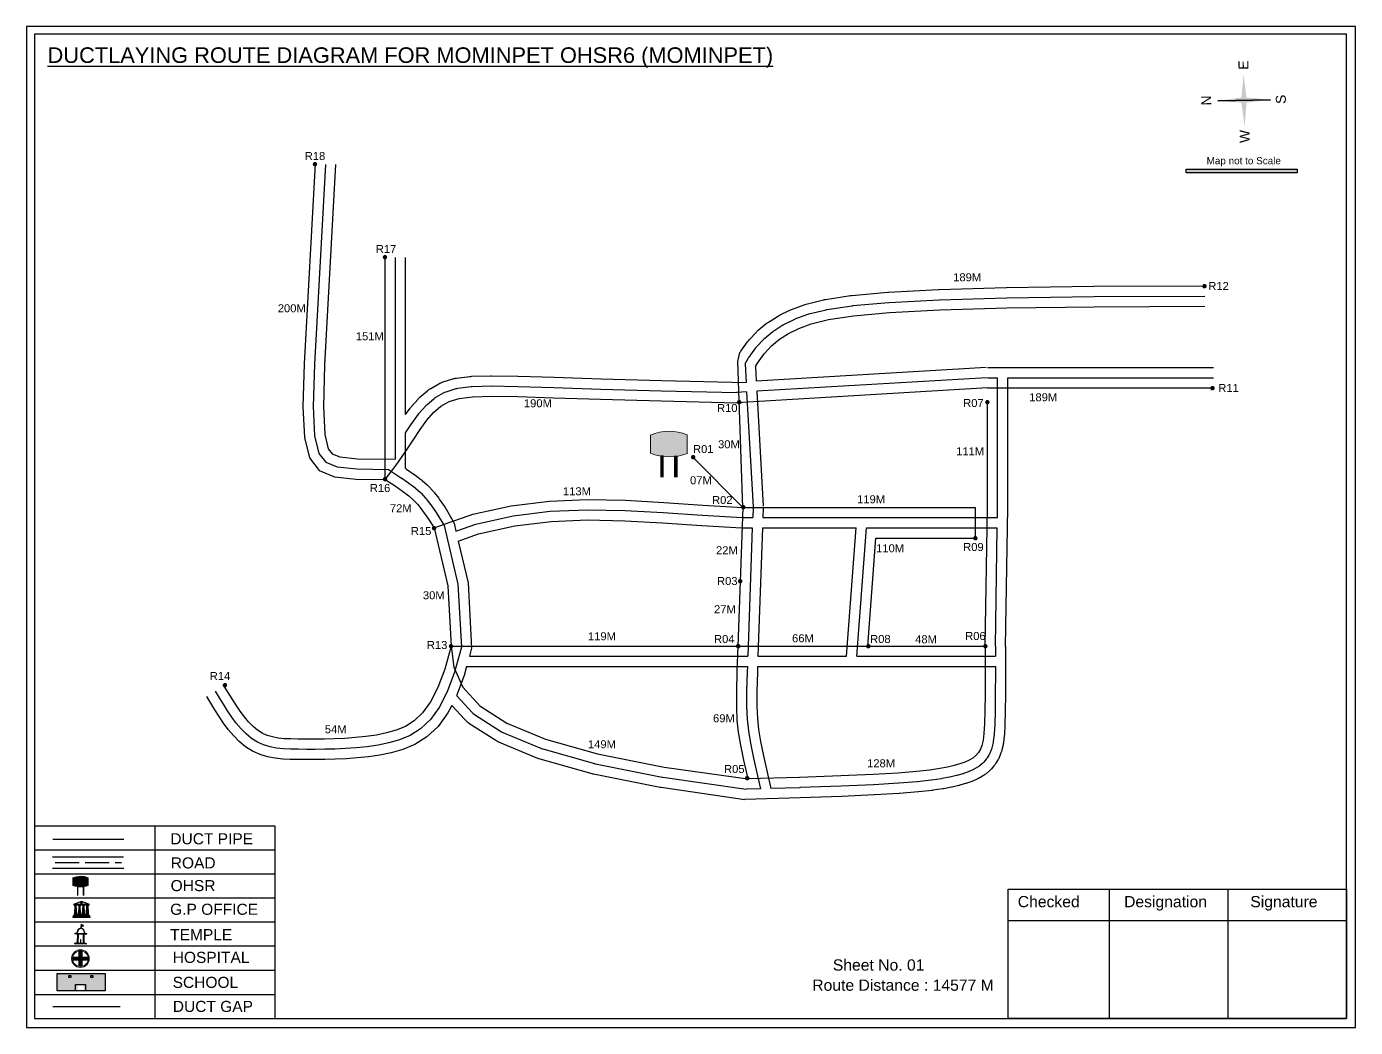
# Model space of a CAD drawing. Header units: inches. Extents: x 1446 to 12099, y 451 to 5049.
# Drawn here: x 2272 to 2937, y 1352 to 1852 of the extents above; entities that cross this region are included whole.
import ezdxf

# ---------------------------------------------------------------- set-up
doc = ezdxf.new("R2010")
doc.units = ezdxf.units.IN
doc.header["$MEASUREMENT"] = 0
doc.linetypes.add('ACAD_ISO02W100', pattern=[15, 12, -3])
doc.layers.add('LANDMARK', color=7, linetype='Continuous')
doc.layers.add('OHT', color=7, linetype='Continuous')
doc.styles.get("Standard").update_dxf_attribs({"font": 'arial.ttf'})

# ---------------------------------------------------------------- blocks, each defined once
blk = doc.blocks.new('OHT')
at = {"linetype": 'Continuous', "lineweight": 0, "true_color": 0x0ffffc}
blk.add_hatch(color=4, dxfattribs=at).paths.add_polyline_path([(0.012, 1), (0, 1, 0.101323), (-0.4, 0.916), (-0.4, 0.525, 0.194075), (0.399, 0.521), (0.399, 0.921, 0.097877)])
at = {"color": 4, "linetype": 'Continuous', "lineweight": 0, "true_color": 0x0ffffc, "flags": 128}
for points in [[(-0.4, 0.525), (-0.4, 0.916)], [(0.399, 0.521), (0.399, 0.921)]]:
    blk.add_lwpolyline(points, dxfattribs=at)
at = {"color": 4, "linetype": 'Continuous', "lineweight": 0, "true_color": 0x0ffffc, "const_width": 0.075, "flags": 128}
for points in [[(-0.15, 0), (-0.15, 0.475)], [(0.15, 0), (0.15, 0.473)]]:
    blk.add_lwpolyline(points, dxfattribs=at)
at = {"color": 4, "linetype": 'Continuous', "lineweight": 0, "true_color": 0x0ffffc}
for centre, radius, start, end in [((0.006, -0.019), 1.019, 67.3109, 113.4711), ((0.004, 1.513), 1.068, 247.7682, 291.7007)]:
    blk.add_arc(centre, radius, start, end, dxfattribs=at)
blk = doc.blocks.new('Government_Office')
at = {"linetype": 'Continuous', "lineweight": 0, "true_color": 0xff0000}
h = blk.add_hatch(color=1, dxfattribs=at)
h.paths.add_polyline_path([(0.44, 0.72), (0.45, 0.75), (0, 0.93), (-0.45, 0.75), (-0.44, 0.72)])
h.paths.add_polyline_path([(0.355, 0.75), (-0.355, 0.75), (0, 0.9)], flags=16)
h.paths.add_polyline_path([(0, 0.778, -1), (0, 0.872, -1)], flags=0)
h = blk.add_hatch(color=1, dxfattribs=at)
edge = h.paths.add_edge_path()
edge.add_arc((0, 0.825), 0.0467, 90, 270)
edge.add_arc((0, 0.825), 0.0467, 270, 450)
for points in [[(-0.5, 0.05), (0.5, 0.05), (0.5, 0), (-0.5, 0)], [(-0.45, 0.075), (-0.45, 0.12), (0.45, 0.12), (0.45, 0.075)], [(-0.4, 0.14), (-0.4, 0.18), (0.4, 0.18), (0.4, 0.14)]]:
    blk.add_hatch(color=1, dxfattribs=at).paths.add_polyline_path(points)
h = blk.add_hatch(color=1, dxfattribs=at)
edge = h.paths.add_edge_path()
edge.add_line((-0.27, 0.195), (-0.295, 0.675))
edge.add_line((-0.295, 0.675), (-0.29, 0.675))
edge.add_arc((-0.278, 0.688), 0.0176, 225.30401, 441.56588)
edge.add_line((-0.275, 0.705), (-0.395, 0.705))
edge.add_arc((-0.392, 0.688), 0.0176, 98.43412, 314.69599)
edge.add_line((-0.38, 0.675), (-0.375, 0.675))
edge.add_line((-0.375, 0.675), (-0.4, 0.195))
edge.add_line((-0.4, 0.195), (-0.27, 0.195))
h = blk.add_hatch(color=1, dxfattribs=at)
edge = h.paths.add_edge_path()
edge.add_line((-0.047, 0.195), (-0.072, 0.675))
edge.add_line((-0.072, 0.675), (-0.067, 0.675))
edge.add_arc((-0.054, 0.688), 0.0176, 225.30401, 441.56588)
edge.add_line((-0.052, 0.705), (-0.172, 0.705))
edge.add_arc((-0.169, 0.688), 0.0176, 98.43412, 314.69599)
edge.add_line((-0.157, 0.675), (-0.152, 0.675))
edge.add_line((-0.152, 0.675), (-0.177, 0.195))
edge.add_line((-0.177, 0.195), (-0.047, 0.195))
h = blk.add_hatch(color=1, dxfattribs=at)
edge = h.paths.add_edge_path()
edge.add_line((0.177, 0.195), (0.152, 0.675))
edge.add_line((0.152, 0.675), (0.157, 0.675))
edge.add_arc((0.169, 0.688), 0.0176, 225.30401, 441.56588)
edge.add_line((0.172, 0.705), (0.052, 0.705))
edge.add_arc((0.054, 0.688), 0.0176, 98.43412, 314.69599)
edge.add_line((0.067, 0.675), (0.072, 0.675))
edge.add_line((0.072, 0.675), (0.047, 0.195))
edge.add_line((0.047, 0.195), (0.177, 0.195))
h = blk.add_hatch(color=1, dxfattribs=at)
edge = h.paths.add_edge_path()
edge.add_line((0.4, 0.195), (0.375, 0.675))
edge.add_line((0.375, 0.675), (0.38, 0.675))
edge.add_arc((0.392, 0.688), 0.0176, 225.30401, 441.56588)
edge.add_line((0.395, 0.705), (0.275, 0.705))
edge.add_arc((0.278, 0.688), 0.0176, 98.43412, 314.69599)
edge.add_line((0.29, 0.675), (0.295, 0.675))
edge.add_line((0.295, 0.675), (0.27, 0.195))
edge.add_line((0.27, 0.195), (0.4, 0.195))
at = {"color": 1, "linetype": 'Continuous', "lineweight": 0, "true_color": 0xff0000, "flags": 128}
for points in [[(-0.45, 0.75), (-0.44, 0.72), (0.44, 0.72), (0.45, 0.75), (0, 0.93)], [(-0.355, 0.75), (0.355, 0.75), (0, 0.9)], [(-0.5, 0.05), (0.5, 0.05), (0.5, 0), (-0.5, 0)], [(-0.45, 0.075), (-0.45, 0.12), (0.45, 0.12), (0.45, 0.075)], [(-0.4, 0.14), (-0.4, 0.18), (0.4, 0.18), (0.4, 0.14)]]:
    blk.add_lwpolyline(points, close=True, dxfattribs=at)
for points in [[(0, 0.872, 1), (0, 0.778, 1)], [(-0.27, 0.195), (-0.295, 0.675), (-0.29, 0.675, 1.379694), (-0.275, 0.705), (-0.395, 0.705, 1.379694), (-0.38, 0.675), (-0.375, 0.675), (-0.4, 0.195)], [(-0.047, 0.195), (-0.072, 0.675), (-0.067, 0.675, 1.379694), (-0.052, 0.705), (-0.172, 0.705, 1.379694), (-0.157, 0.675), (-0.152, 0.675), (-0.177, 0.195)], [(0.177, 0.195), (0.152, 0.675), (0.157, 0.675, 1.379694), (0.172, 0.705), (0.052, 0.705, 1.379694), (0.067, 0.675), (0.072, 0.675), (0.047, 0.195)], [(0.4, 0.195), (0.375, 0.675), (0.38, 0.675, 1.379694), (0.395, 0.705), (0.275, 0.705, 1.379694), (0.29, 0.675), (0.295, 0.675), (0.27, 0.195)]]:
    blk.add_lwpolyline(points, format="xyb", close=True, dxfattribs=at)
blk = doc.blocks.new('Temple')
at = {"linetype": 'Continuous', "lineweight": 0, "true_color": 0xff0000}
h = blk.add_hatch(color=1, dxfattribs=at)
edge = h.paths.add_edge_path()
edge.add_line((0.175, 0.49), (0.225, 0.49))
edge.add_line((0.225, 0.49), (0.225, 0.497))
edge.add_line((0.225, 0.497), (0.307, 0.497))
edge.add_line((0.307, 0.497), (0.307, 0.533))
edge.add_line((0.307, 0.533), (0.257, 0.533))
edge.add_line((0.257, 0.533), (0.257, 0.54))
edge.add_line((0.257, 0.54), (0.2, 0.54))
edge.add_spline(control_points=[(0.2, 0.54), (0.2, 0.589), (0.19, 0.638), (0.142, 0.743), (0.092, 0.79), (0.027, 0.805), (0.02, 0.806), (0.012, 0.806)], knot_values=[4.712389, 4.712389, 4.712389, 4.712389, 5.278166, 5.278166, 6.117402, 6.117402, 6.223801, 6.223801, 6.223801, 6.223801], degree=3, periodic=0)
edge.add_line((0.012, 0.806), (0.012, 0.79))
edge.add_line((0.012, 0.79), (-0.012, 0.79))
edge.add_line((-0.012, 0.79), (-0.012, 0.806))
edge.add_spline(control_points=[(-0.012, 0.806), (-0.055, 0.802), (-0.096, 0.781), (-0.171, 0.699), (-0.197, 0.628), (-0.2, 0.55), (-0.2, 0.545), (-0.2, 0.54)], knot_values=[6.343965, 6.343965, 6.343965, 6.343965, 6.956638, 6.956638, 7.795874, 7.795874, 7.853982, 7.853982, 7.853982, 7.853982], degree=3, periodic=0)
edge.add_line((-0.2, 0.54), (-0.257, 0.54))
edge.add_line((-0.257, 0.54), (-0.257, 0.533))
edge.add_line((-0.257, 0.533), (-0.307, 0.533))
edge.add_line((-0.307, 0.533), (-0.307, 0.497))
edge.add_line((-0.307, 0.497), (-0.225, 0.497))
edge.add_line((-0.225, 0.497), (-0.225, 0.49))
edge.add_line((-0.225, 0.49), (-0.175, 0.49))
edge.add_line((-0.175, 0.49), (-0.175, 0.07))
edge.add_arc((-0.205, 0.07), 0.03, -90, 0, ccw=False)
edge.add_line((-0.205, 0.04), (-0.257, 0.04))
edge.add_line((-0.257, 0.04), (-0.257, 0.033))
edge.add_line((-0.257, 0.033), (-0.307, 0.033))
edge.add_line((-0.307, 0.033), (-0.307, 0))
edge.add_line((-0.307, 0), (0.307, 0))
edge.add_line((0.307, 0), (0.307, 0.033))
edge.add_line((0.307, 0.033), (0.257, 0.033))
edge.add_line((0.257, 0.033), (0.257, 0.04))
edge.add_line((0.257, 0.04), (0.205, 0.04))
edge.add_arc((0.205, 0.07), 0.03, 180, 270, ccw=False)
edge.add_line((0.175, 0.07), (0.175, 0.49))
h.paths.add_polyline_path([(0.125, 0.07, -0.414214), (0.095, 0.04), (0.05, 0.04), (0.05, 0.033), (-0.05, 0.033), (-0.05, 0.04), (-0.095, 0.04, -0.414214), (-0.125, 0.07), (-0.125, 0.497), (0.125, 0.497)], flags=16)
edge = h.paths.add_edge_path(flags=16)
edge.add_ellipse((0, 0.54), major_axis=(0, 0.242), ratio=0.722808, start_angle=270, end_angle=450, ccw=False)
edge.add_line((0.175, 0.54), (-0.175, 0.54))
h.paths.add_polyline_path([(0.012, 0.23), (0.012, 0.07), (-0.012, 0.07), (-0.012, 0.23)], flags=0)
h = blk.add_hatch(color=1, dxfattribs=at)
edge = h.paths.add_edge_path()
edge.add_line((0.012, 0.857), (0, 0.85))
edge.add_line((0, 0.85), (-0.003, 0.925))
edge.add_line((-0.003, 0.925), (-0.012, 0.925))
edge.add_line((-0.012, 0.925), (-0.012, 0.806))
edge.add_spline(control_points=[(-0.012, 0.806), (-0.004, 0.807), (0.004, 0.807), (0.012, 0.806)], knot_values=[6.223801, 6.223801, 6.223801, 6.223801, 6.343965, 6.343965, 6.343965, 6.343965], degree=3, periodic=0)
edge.add_line((0.012, 0.806), (0.012, 0.857))
h = blk.add_hatch(color=1, dxfattribs=at)
edge = h.paths.add_edge_path()
edge.add_line((0.012, 0.79), (0.012, 0.806))
edge.add_spline(control_points=[(0.012, 0.806), (0.004, 0.807), (-0.004, 0.807), (-0.012, 0.806)], knot_values=[6.223801, 6.223801, 6.223801, 6.223801, 6.343965, 6.343965, 6.343965, 6.343965], degree=3, periodic=0)
edge.add_line((-0.012, 0.806), (-0.012, 0.79))
edge.add_line((-0.012, 0.79), (0.012, 0.79))
at = {"linetype": 'Continuous', "lineweight": 0, "true_color": 0xe66000}
blk.add_hatch(color=32, dxfattribs=at).paths.add_polyline_path([(-0.006, 1), (0.147, 0.931), (0, 0.85)])
at = {"color": 1, "linetype": 'Continuous', "lineweight": 0, "true_color": 0xff0000, "flags": 128}
for points in [[(0.012, 0.925), (-0.012, 0.925), (-0.012, 0.79), (0.012, 0.79)], [(0.012, 0.23), (-0.012, 0.23), (-0.012, 0.07), (0.012, 0.07)]]:
    blk.add_lwpolyline(points, close=True, dxfattribs=at)
at = {"color": 32, "linetype": 'Continuous', "lineweight": 0, "true_color": 0xe66000, "flags": 128}
blk.add_lwpolyline([(-0.006, 1), (0.147, 0.931), (0, 0.85), (-0.006, 1)], dxfattribs=at)
at = {"color": 1, "linetype": 'Continuous', "lineweight": 0, "true_color": 0xff0000, "flags": 128}
blk.add_lwpolyline([(0.2, 0.54), (0.257, 0.54), (0.257, 0.533), (0.307, 0.533), (0.307, 0.497), (0.225, 0.497), (0.225, 0.49), (0.175, 0.49), (0.175, 0.07, 0.414214), (0.205, 0.04), (0.257, 0.04), (0.257, 0.033), (0.307, 0.033), (0.307, 0), (-0.307, 0), (-0.307, 0.033), (-0.257, 0.033), (-0.257, 0.04), (-0.205, 0.04, 0.414214), (-0.175, 0.07), (-0.175, 0.49), (-0.225, 0.49), (-0.225, 0.497), (-0.307, 0.497), (-0.307, 0.533), (-0.257, 0.533), (-0.257, 0.54), (-0.2, 0.54)], format="xyb", dxfattribs=at)
blk.add_lwpolyline([(-0.175, 0.54), (0.175, 0.54)], dxfattribs=at)
blk.add_lwpolyline([(0.125, 0.497), (0.125, 0.07, -0.414214), (0.095, 0.04), (0.05, 0.04), (0.05, 0.033), (-0.05, 0.033), (-0.05, 0.04), (-0.095, 0.04, -0.414214), (-0.125, 0.07), (-0.125, 0.497)], format="xyb", close=True, dxfattribs=at)
at = {"color": 1, "linetype": 'Continuous', "lineweight": 0, "true_color": 0xff0000}
blk.add_ellipse((0, 0.54), major_axis=(0, 0.242), ratio=0.722808, start_param=4.712389, end_param=7.853982, dxfattribs=at)
blk.add_open_spline([(0.2, 0.54), (0.2, 0.589), (0.19, 0.638), (0.142, 0.743), (0.092, 0.79), (-0.023, 0.816), (-0.085, 0.794), (-0.171, 0.699), (-0.197, 0.628), (-0.2, 0.55), (-0.2, 0.545), (-0.2, 0.54)], degree=3, knots=[4.712389, 4.712389, 4.712389, 4.712389, 5.278166, 5.278166, 6.117402, 6.117402, 6.956638, 6.956638, 7.795874, 7.795874, 7.853982, 7.853982, 7.853982, 7.853982], dxfattribs=at)
blk = doc.blocks.new('*U15')
at = {"color": 0, "linetype": 'ACAD_ISO02W100', "transparency": 16777216}
blk.add_line((-16.47, 0), (16.78, 0), dxfattribs=at)
blk = doc.blocks.new('Hospital')
at = {"linetype": 'Continuous', "lineweight": 0, "true_color": 0x000000}
h = blk.add_hatch(color=18, dxfattribs=at)
h.paths.add_polyline_path([(-0.5, 0, 1), (0.5, 0, 1)])
h.paths.add_polyline_path([(0.446, 0, -1), (-0.446, 0, -1)], flags=16)
at = {"linetype": 'Continuous', "true_color": 0xff0000}
blk.add_hatch(color=1, dxfattribs=at).paths.add_polyline_path([(-0.394, 0.08), (-0.08, 0.08), (-0.08, 0.394), (0.08, 0.394), (0.08, 0.08), (0.394, 0.08), (0.394, -0.08), (0.08, -0.08), (0.08, -0.394), (-0.08, -0.394), (-0.08, -0.08), (-0.394, -0.08)])
at = {"color": 1, "linetype": 'Continuous', "true_color": 0xff0000, "flags": 128}
blk.add_lwpolyline([(-0.394, 0.08), (-0.08, 0.08), (-0.08, 0.394), (0.08, 0.394), (0.08, 0.08), (0.394, 0.08), (0.394, -0.08), (0.08, -0.08), (0.08, -0.394), (-0.08, -0.394), (-0.08, -0.08), (-0.394, -0.08)], close=True, dxfattribs=at)
at = {"color": 18, "linetype": 'Continuous', "lineweight": 0, "true_color": 0x000000}
for radius in [0.5, 0.446]:
    blk.add_circle((0, 0), radius, dxfattribs=at)

msp = doc.modelspace()

# ---------------------------------------------------------------- hatches: boundary and pattern name
at = {"ltscale": 0.5}
h = msp.add_hatch(color=5, dxfattribs=at)
h.dxf.hatch_style = 1
h.paths.add_polyline_path([(2417.74, 1783.34, 1), (2415.5, 1783.34, 1)])
at = {"true_color": 0x0093dd}
h = msp.add_hatch(color=142, dxfattribs=at)
h.dxf.hatch_style = 1
h.paths.add_polyline_path([(2852.01, 1780.81), (2852.01, 1778.96), (2907.52, 1779.09), (2907.52, 1780.93)])
at = {"ltscale": 0.5}
h = msp.add_hatch(color=5, dxfattribs=at)
h.dxf.hatch_style = 1
h.paths.add_polyline_path([(2452.71, 1736.84, 1), (2450.47, 1736.84, 1)])
h = msp.add_hatch(color=5, dxfattribs=at)
h.dxf.hatch_style = 1
h.paths.add_polyline_path([(2862.24, 1722.34, 1), (2860, 1722.34, 1)])
h = msp.add_hatch(color=5, dxfattribs=at)
h.dxf.hatch_style = 1
h.paths.add_polyline_path([(2866.24, 1671.34, 1), (2864, 1671.34, 1)])
h = msp.add_hatch(color=5, dxfattribs=at)
h.dxf.hatch_style = 1
h.paths.add_polyline_path([(2629.74, 1664.34, 1), (2627.5, 1664.34, 1)])
h = msp.add_hatch(color=5, dxfattribs=at)
h.dxf.hatch_style = 1
h.paths.add_polyline_path([(2753.74, 1664.34, 1), (2751.5, 1664.34, 1)])
h = msp.add_hatch(color=5, dxfattribs=at)
h.dxf.hatch_style = 1
h.paths.add_polyline_path([(2606.74, 1636.84, 1), (2604.5, 1636.84, 1)])
h = msp.add_hatch(color=5, dxfattribs=at)
h.dxf.hatch_style = 1
h.paths.add_polyline_path([(2452.74, 1625.84, 1), (2450.5, 1625.84, 1)])
h = msp.add_hatch(color=5, dxfattribs=at)
h.dxf.hatch_style = 1
h.paths.add_polyline_path([(2631.74, 1611.84, 1), (2629.5, 1611.84, 1)])
h = msp.add_hatch(color=5, dxfattribs=at)
h.dxf.hatch_style = 1
h.paths.add_polyline_path([(2477.24, 1601.34, 1), (2475, 1601.34, 1)])
h = msp.add_hatch(color=5, dxfattribs=at)
h.dxf.hatch_style = 1
h.paths.add_polyline_path([(2747.74, 1596.34, 1), (2745.5, 1596.34, 1)])
h = msp.add_hatch(color=5, dxfattribs=at)
h.dxf.hatch_style = 1
h.paths.add_polyline_path([(2630.24, 1574.84, 1), (2628, 1574.84, 1)])
h = msp.add_hatch(color=5, dxfattribs=at)
h.dxf.hatch_style = 1
h.paths.add_polyline_path([(2485.74, 1542.34, 1), (2483.5, 1542.34, 1)])
h = msp.add_hatch(color=5, dxfattribs=at)
h.dxf.hatch_style = 1
h.paths.add_polyline_path([(2629.24, 1542.34, 1), (2627, 1542.34, 1)])
h = msp.add_hatch(color=5, dxfattribs=at)
h.dxf.hatch_style = 1
h.paths.add_polyline_path([(2694.24, 1542.34, 1), (2692, 1542.34, 1)])
h = msp.add_hatch(color=5, dxfattribs=at)
h.dxf.hatch_style = 1
h.paths.add_polyline_path([(2752.74, 1542.34, 1), (2750.5, 1542.34, 1)])
h = msp.add_hatch(color=5, dxfattribs=at)
h.dxf.hatch_style = 1
h.paths.add_polyline_path([(2372.74, 1522.84, 1), (2370.5, 1522.84, 1)])
h = msp.add_hatch(color=5, dxfattribs=at)
h.dxf.hatch_style = 1
h.paths.add_polyline_path([(2633.74, 1476.34, 1), (2631.5, 1476.34, 1)])
at = {"true_color": 0xc8c92d}
h = msp.add_hatch(color=52, dxfattribs=at)
h.dxf.hatch_style = 1
h.paths.add_polyline_path([(2292.54, 1378.63), (2287.78, 1378.63), (2287.78, 1370.05), (2292.54, 1370.05)])
h.paths.add_polyline_path([(2311.76, 1378.63), (2306.99, 1378.63), (2306.99, 1370.05), (2311.76, 1370.05)])
at = {"true_color": 0x22346e}
h = msp.add_hatch(color=159, dxfattribs=at)
h.dxf.hatch_style = 1
h.paths.add_polyline_path([(2306.99, 1378.63), (2292.54, 1378.63), (2292.54, 1370.05), (2297.97, 1370.05), (2297.97, 1372.86), (2300.95, 1372.86), (2300.95, 1370.05), (2306.99, 1370.05)])
h.paths.add_polyline_path([(2294.61, 1376.72), (2293.55, 1376.72), (2293.55, 1377.69), (2294.61, 1377.69)], flags=16)
h.paths.add_polyline_path([(2304.57, 1376.72), (2304.57, 1377.69), (2305.63, 1377.69), (2305.63, 1376.72)], flags=16)

# ---------------------------------------------------------------- linework, layer by layer
for p, q in [((2894.08, 1815.51), (2867.78, 1815.05)), ((2867.78, 1815.05), (2894.08, 1815.51)), ((2894.08, 1815.51), (2867.78, 1815.05)), ((2880.95, 1815.28), (2894.08, 1815.51)), ((2456.81, 1635.82), (2456.81, 1736.72)), ((2461.92, 1658.16), (2461.92, 1736.72)), ((2631.53, 1683.48), (2632.05, 1674.21)), ((2636.71, 1682.21), (2637.12, 1674.9)), ((2752.06, 1681.69), (2637.12, 1674.9)), ((2752.66, 1681.71), (2865.69, 1681.71)), ((2752.36, 1676.59), (2637.41, 1669.8)), ((2752.66, 1676.6), (2757.77, 1676.6)), ((2757.77, 1611.75), (2757.77, 1676.6)), ((2762.88, 1611.75), (2762.88, 1676.6)), ((2762.88, 1676.6), (2865.69, 1676.6)), ((2632.31, 1669.5), (2627.2, 1669.2)), ((2632.31, 1669.5), (2635.53, 1612.03)), ((2637.41, 1669.8), (2640.63, 1612.32)), ((2461.92, 1631.18), (2461.92, 1649.06)), ((2635.54, 1611.56), (2635.36, 1606.64)), ((2640.64, 1611.38), (2640.47, 1606.64)), ((2757.69, 1606.64), (2757.77, 1611.66)), ((2761.72, 1542.21), (2762.88, 1611.58)), ((2630.43, 1606.64), (2635.36, 1606.64)), ((2630.43, 1601.53), (2635.17, 1601.53)), ((2635.17, 1601.53), (2633.03, 1542.2)), ((2640.28, 1601.53), (2638.13, 1542.01)), ((2640.28, 1601.53), (2687.04, 1601.53)), ((2640.47, 1606.64), (2757.69, 1606.64)), ((2682.2, 1537.28), (2687.04, 1601.53)), ((2687.33, 1537.28), (2692.16, 1601.53)), ((2692.16, 1601.53), (2757.6, 1601.53)), ((2756.62, 1542.3), (2757.6, 1601.53)), ((2493.81, 1537.28), (2627.92, 1537.28)), ((2627.92, 1537.28), (2632.86, 1537.28)), ((2637.97, 1537.28), (2682.2, 1537.28)), ((2687.33, 1537.28), (2756.62, 1537.28)), ((2492.42, 1532.17), (2627.92, 1532.17)), ((2627.92, 1532.17), (2632.68, 1532.17)), ((2637.79, 1532.17), (2756.61, 1532.17)), ((2336.56, 1452.43), (2336.56, 1356.21)), ((2396.7, 1440.4), (2276.42, 1440.4)), ((2285.44, 1437.08), (2320.92, 1437.08)), ((2396.7, 1428.38), (2276.42, 1428.38)), ((2285.44, 1431.27), (2321.1, 1431.27)), ((2396.7, 1416.35), (2276.42, 1416.35)), ((2396.7, 1404.32), (2276.42, 1404.32)), ((2396.7, 1392.29), (2276.42, 1392.29)), ((2276.42, 1380.27), (2396.7, 1380.27)), ((2276.42, 1368.24), (2396.7, 1368.24)), ((2276.42, 1357.68), (2276.42, 1356.75)), ((2276.42, 1356.75), (2276.42, 1356.21))]:
    msp.add_line(p, q)
at = {"color": 1}
msp.add_line((2867.78, 1815.05), (2880.94, 1815.28), dxfattribs=at)
at = {"color": 5}
for p, q in [((2451.71, 1625.68), (2451.71, 1736.72)), ((2752.66, 1671.49), (2627.5, 1664.1)), ((2752.66, 1671.49), (2865.69, 1671.49)), ((2752.66, 1611.75), (2752.66, 1664.22)), ((2630.43, 1611.75), (2605.75, 1636.47)), ((2630.43, 1611.75), (2627.92, 1542.38)), ((2630.43, 1611.75), (2746.5, 1611.75)), ((2746.5, 1611.75), (2746.5, 1596.42)), ((2751.51, 1542.38), (2752.66, 1611.75)), ((2692.83, 1542.38), (2696.9, 1596.42)), ((2696.9, 1596.42), (2746.5, 1596.42)), ((2484.62, 1542.38), (2627.92, 1542.38)), ((2627.92, 1542.38), (2751, 1542.38))]:
    msp.add_line(p, q, dxfattribs=at)
at = {"color": 242, "true_color": 0xcd2027}
for p, q in [((2813.5, 1420.93), (2813.5, 1356.16)), ((2872.85, 1420.93), (2872.85, 1356.16)), ((2762.97, 1405.24), (2932.06, 1405.24))]:
    msp.add_line(p, q, dxfattribs=at)
for points in [[(2272.5, 1852.15), (2272.5, 1351.72), (2936.55, 1351.72), (2936.55, 1852.15)], [(2276.42, 1848.32), (2276.42, 1356.21), (2932.06, 1356.21), (2932.06, 1848.32)], [(2276.42, 1356.21), (2396.7, 1356.21), (2396.7, 1452.43), (2276.42, 1452.43), (2276.42, 1357.15)], [(2311.81, 1378.63), (2311.81, 1370.05), (2287.78, 1370.05), (2287.78, 1378.63)], [(2294.61, 1377.69), (2294.61, 1376.72), (2293.55, 1376.72), (2293.55, 1377.69)], [(2304.57, 1376.72), (2304.57, 1377.69), (2305.63, 1377.69), (2305.63, 1376.72)]]:
    msp.add_lwpolyline(points, close=True)
at = {"color": 5}
for points in [[(2416.71, 1783.5), (2411.23, 1683.5), (2410.59, 1662.09), (2411.33, 1646.75), (2413.91, 1636.47), (2418.78, 1630.23), (2426.4, 1627.02), (2437.22, 1625.84), (2451.72, 1625.67)], [(2451.71, 1625.68), (2457.13, 1632.85), (2461.7, 1639.43), (2465.62, 1645.39), (2469.13, 1650.69), (2472.46, 1655.31), (2475.83, 1659.21), (2479.48, 1662.35), (2483.62, 1664.69), (2488.62, 1666.24), (2495.33, 1667.08), (2504.77, 1667.34), (2517.91, 1667.13), (2535.76, 1666.59), (2559.31, 1665.82), (2589.56, 1664.95), (2627.5, 1664.1)], [(2451.71, 1625.68), (2456.63, 1622.44), (2460.44, 1619.83), (2463.44, 1617.56), (2465.9, 1615.36), (2468.12, 1612.94), (2470.38, 1610.03), (2472.96, 1606.32), (2476.16, 1601.55)], [(2476.16, 1601.55), (2495.58, 1608.29), (2514.74, 1612.6), (2533.75, 1614.91), (2552.72, 1615.67), (2571.76, 1615.3), (2590.99, 1614.23), (2610.51, 1612.9), (2630.43, 1611.75)], [(2476.16, 1601.55), (2483.01, 1572.6), (2484.62, 1542.38), (2481.46, 1530.83), (2478.04, 1521.62), (2474.36, 1514.44), (2470.43, 1509.01), (2466.26, 1505.04), (2461.85, 1502.24), (2457.22, 1500.31), (2452.36, 1498.95), (2447.3, 1497.93), (2442.1, 1497.17), (2436.83, 1496.62), (2431.59, 1496.25), (2426.43, 1496.03), (2421.45, 1495.91), (2416.72, 1495.87), (2412.31, 1495.87), (2408.28, 1495.87), (2404.62, 1495.94), (2401.27, 1496.1), (2398.21, 1496.43), (2395.38, 1496.96), (2392.76, 1497.76), (2390.29, 1498.87), (2387.93, 1500.35), (2385.66, 1502.24), (2383.46, 1504.49), (2381.32, 1507.04), (2379.24, 1509.84), (2377.2, 1512.84), (2375.21, 1515.97), (2373.25, 1519.18), (2371.32, 1522.41)], [(2484.62, 1542.38), (2485.94, 1531.81), (2490.45, 1521.85), (2499.03, 1512.53), (2512.53, 1503.86), (2531.81, 1495.86), (2557.72, 1488.53), (2591.12, 1481.9), (2632.87, 1475.97)], [(2627.92, 1542.38), (2627.48, 1529.71), (2627.22, 1519.85), (2627.21, 1512.01), (2627.51, 1505.42), (2628.16, 1499.3), (2629.23, 1492.87), (2630.78, 1485.35), (2632.87, 1475.97)], [(2751.51, 1542.38), (2751.51, 1529), (2751.47, 1518.29), (2751.39, 1509.92), (2751.22, 1503.52), (2750.94, 1498.76), (2750.52, 1495.28), (2749.94, 1492.74), (2749.17, 1490.79), (2748.17, 1489.13), (2746.93, 1487.69), (2745.42, 1486.43), (2743.6, 1485.32), (2741.45, 1484.35), (2738.94, 1483.47), (2736.05, 1482.65), (2732.75, 1481.88), (2728.89, 1481.13), (2723.92, 1480.38), (2717.16, 1479.64), (2707.93, 1478.91), (2695.57, 1478.18), (2679.38, 1477.44), (2658.71, 1476.71), (2632.87, 1475.97)]]:
    msp.add_lwpolyline(points, dxfattribs=at)
for points in [[(2421.81, 1783.22), (2416.33, 1683.29), (2415.7, 1662.14), (2416.41, 1647.5), (2418.6, 1638.76), (2421.99, 1634.42), (2427.69, 1632.02), (2437.53, 1630.95), (2453.28, 1630.76)], [(2426.91, 1783.22), (2421.42, 1683.07), (2420.8, 1662.19), (2421.48, 1648.25), (2423.28, 1641.04), (2425.19, 1638.6), (2428.99, 1637.01), (2437.84, 1636.04), (2456.81, 1635.82)], [(2636.71, 1682.21), (2637.73, 1683.92), (2641.1, 1688.57), (2644.69, 1692.47), (2648.67, 1695.78), (2653.17, 1698.63), (2658.36, 1701.16), (2664.61, 1703.5), (2673.24, 1705.63), (2685.79, 1707.53), (2703.79, 1709.16), (2728.8, 1710.48), (2762.35, 1711.47), (2805.99, 1712.09), (2861.26, 1712.3)], [(2481.13, 1602.73), (2488.09, 1573.33), (2489.76, 1541.83), (2486.33, 1529.27), (2482.72, 1519.56), (2478.73, 1511.76), (2474.29, 1505.64), (2469.42, 1501), (2464.23, 1497.69), (2458.89, 1495.47), (2453.55, 1493.98), (2448.17, 1492.9), (2442.73, 1492.1), (2437.28, 1491.53), (2431.88, 1491.15), (2426.6, 1490.92), (2421.53, 1490.81), (2416.74, 1490.76), (2412.31, 1490.76), (2408.23, 1490.77), (2404.45, 1490.83), (2400.88, 1491.01), (2397.46, 1491.37), (2394.16, 1491.99), (2390.96, 1492.97), (2387.86, 1494.36), (2384.93, 1496.21), (2382.2, 1498.48), (2379.67, 1501.05), (2377.31, 1503.88), (2375.07, 1506.88), (2372.94, 1510.03), (2370.88, 1513.27), (2368.88, 1516.54), (2366.94, 1519.79)], [(2486.1, 1603.91), (2487.04, 1599.92)], [(2488.23, 1594.93), (2493.16, 1574.06), (2494.91, 1541.28), (2493.81, 1537.28)], [(2633.03, 1542.2), (2632.86, 1537.28)], [(2638.13, 1542.03), (2637.97, 1537.28)], [(2492.42, 1532.17), (2491.19, 1527.7), (2487.4, 1517.5)], [(2632.68, 1532.17), (2632.59, 1529.56), (2632.33, 1519.78), (2632.32, 1512.12), (2632.6, 1505.81), (2633.22, 1499.99), (2634.25, 1493.81), (2635.78, 1486.42), (2639.19, 1471.04)], [(2637.79, 1532.17), (2637.69, 1529.4), (2637.44, 1519.71), (2637.43, 1512.23), (2637.7, 1506.19), (2638.28, 1500.68), (2639.28, 1494.74), (2640.77, 1487.49), (2644.39, 1471.19)], [(2484.96, 1512.73), (2483.09, 1509.09), (2478.16, 1502.26), (2472.58, 1496.96), (2466.6, 1493.15), (2460.56, 1490.63), (2454.74, 1489.01), (2449.05, 1487.87), (2443.37, 1487.03), (2437.72, 1486.44), (2432.17, 1486.05), (2426.77, 1485.82), (2421.61, 1485.7), (2416.77, 1485.66), (2412.3, 1485.65), (2408.18, 1485.66), (2404.28, 1485.73), (2400.48, 1485.91), (2396.72, 1486.31), (2392.94, 1487.03), (2389.16, 1488.18), (2385.44, 1489.85), (2381.93, 1492.07), (2378.73, 1494.71), (2375.89, 1497.62), (2373.3, 1500.71), (2370.91, 1503.92), (2368.67, 1507.23), (2366.54, 1510.57), (2364.51, 1513.9), (2362.55, 1517.17)], [(2639.19, 1471.04), (2632.15, 1470.92)], [(2296.94, 1370.05), (2296.94, 1373.22), (2301.98, 1373.22), (2301.98, 1370.05)]]:
    msp.add_lwpolyline(points)
at = {"color": 142, "true_color": 0x0093dd}
msp.add_lwpolyline([(2907.52, 1779.09), (2852.01, 1778.96), (2852.01, 1780.81), (2907.52, 1780.93), (2907.52, 1779.09)], dxfattribs=at)
at = {"color": 5}
msp.add_lwpolyline([(2630.43, 1611.75), (2628, 1684.75), (2628.95, 1689.14, -0.022679), (2629.46, 1689.92), (2632.82, 1694.56, -0.029334), (2633.58, 1695.49), (2637.18, 1699.39, -0.033261), (2638.16, 1700.33), (2642.14, 1703.63, -0.032462), (2643.21, 1704.41), (2647.71, 1707.26, -0.027277), (2648.69, 1707.8), (2653.88, 1710.34, -0.024245), (2654.78, 1710.73), (2661.04, 1713.07, -0.028806), (2662.16, 1713.41), (2670.79, 1715.55, -0.023092), (2671.71, 1715.73), (2684.26, 1717.63, -0.014993), (2684.87, 1717.7), (2702.87, 1719.33, -0.009313), (2703.25, 1719.36), (2728.26, 1720.68, -0.005872), (2728.5, 1720.69), (2762.05, 1721.68, -0.003821), (2762.21, 1721.68), (2805.85, 1722.3, -0.002571), (2805.95, 1722.3), (2861.22, 1722.52)], format="xyb", dxfattribs=at)
for points in [[(2631.53, 1683.48), (2633.34, 1686.53, -0.022679), (2633.59, 1686.92), (2636.96, 1691.57, -0.029334), (2637.34, 1692.03), (2640.93, 1695.93, -0.033261), (2641.43, 1696.4), (2645.4, 1699.7, -0.032462), (2645.94, 1700.09), (2650.44, 1702.94, -0.027277), (2650.93, 1703.21), (2656.12, 1705.75, -0.024245), (2656.57, 1705.95), (2662.83, 1708.28, -0.028806), (2663.39, 1708.46), (2672.02, 1710.59, -0.023092), (2672.48, 1710.68), (2685.02, 1712.58, -0.014993), (2685.33, 1712.62), (2703.33, 1714.25, -0.009313), (2703.52, 1714.26), (2728.53, 1715.58, -0.005872), (2728.65, 1715.59), (2762.2, 1716.58, -0.003821), (2762.28, 1716.58), (2805.92, 1717.19, -0.002571), (2805.97, 1717.2), (2861.24, 1717.41)], [(2461.92, 1658.16), (2464.17, 1661.29, -0.022264), (2464.74, 1662), (2468.11, 1665.89, -0.036566), (2469.17, 1666.95), (2472.81, 1670.09, -0.048919), (2474.44, 1671.23), (2478.58, 1673.58, -0.053843), (2480.6, 1674.45), (2485.59, 1676, -0.043914), (2487.34, 1676.37), (2494.06, 1677.22, -0.024347), (2495.05, 1677.29), (2504.49, 1677.55, -0.010742), (2504.92, 1677.55), (2518.07, 1677.35, -0.003767), (2518.22, 1677.35), (2536.07, 1676.8, -0.000497), (2536.09, 1676.8), (2559.62, 1676.03), (2589.82, 1675.16), (2632.05, 1674.21)], [(2461.92, 1649.06), (2464.87, 1653.51, -0.009968), (2464.99, 1653.68), (2468.32, 1658.3, -0.022264), (2468.6, 1658.66), (2471.97, 1662.55, -0.036566), (2472.5, 1663.08), (2476.14, 1666.22, -0.048919), (2476.96, 1666.79), (2481.1, 1669.14, -0.053843), (2482.11, 1669.57), (2487.1, 1671.12, -0.043914), (2487.98, 1671.31), (2494.7, 1672.15, -0.024347), (2495.19, 1672.19), (2504.63, 1672.45, -0.010742), (2504.85, 1672.45), (2517.99, 1672.24, -0.003767), (2518.07, 1672.24), (2535.92, 1671.69, -0.000497), (2535.93, 1671.69), (2559.47, 1670.92), (2589.69, 1670.05), (2627.61, 1669.21)], [(2453.28, 1630.76), (2459.44, 1626.7, -0.004444), (2459.51, 1626.65), (2463.33, 1624.04, -0.011732), (2463.52, 1623.9), (2466.52, 1621.64, -0.020436), (2466.84, 1621.37), (2469.3, 1619.17, -0.024933), (2469.67, 1618.82), (2471.88, 1616.4, -0.020936), (2472.16, 1616.07), (2474.42, 1613.15, -0.012224), (2474.56, 1612.95), (2477.15, 1609.25, -0.004669), (2477.2, 1609.17), (2481.13, 1602.73)], [(2461.92, 1631.18), (2462.25, 1630.97, -0.004444), (2462.4, 1630.87), (2466.21, 1628.26, -0.011732), (2466.6, 1627.98), (2469.6, 1625.71, -0.020436), (2470.24, 1625.18), (2472.71, 1622.98, -0.024933), (2473.43, 1622.27), (2475.65, 1619.85, -0.020936), (2476.2, 1619.2), (2478.46, 1616.28, -0.012224), (2478.75, 1615.87), (2481.34, 1612.17, -0.004669), (2481.45, 1612.01), (2486.1, 1603.91)], [(2487.04, 1599.92), (2496.98, 1603.37), (2515.61, 1607.56), (2534.16, 1609.82), (2552.77, 1610.56), (2571.57, 1610.19), (2590.67, 1609.13), (2610.16, 1607.81, 0.002498), (2610.21, 1607.8), (2630.14, 1606.65)], [(2488.23, 1594.93), (2498.38, 1598.45), (2516.48, 1602.52), (2534.57, 1604.72), (2552.82, 1605.45), (2571.38, 1605.09), (2590.36, 1604.03), (2609.81, 1602.71, 0.002498), (2609.91, 1602.7), (2629.84, 1601.55)], [(2761.73, 1542.38), (2761.72, 1529, -0.000663), (2761.72, 1528.97), (2761.69, 1518.26, -0.001847), (2761.69, 1518.19), (2761.6, 1509.81, -0.004023), (2761.6, 1509.65), (2761.43, 1503.25, -0.008021), (2761.42, 1502.92), (2761.14, 1498.16, -0.015165), (2761.08, 1497.54), (2760.66, 1494.06, -0.026446), (2760.48, 1493), (2759.9, 1490.46, -0.038152), (2759.44, 1488.97), (2758.66, 1487.02, -0.040702), (2757.93, 1485.53), (2756.93, 1483.88, -0.042457), (2755.92, 1482.47), (2754.68, 1481.03, -0.041885), (2753.46, 1479.83), (2751.95, 1478.57, -0.036907), (2750.72, 1477.7), (2748.9, 1476.59, -0.029681), (2747.83, 1476.03), (2745.68, 1475.05, -0.022355), (2744.83, 1474.71), (2742.33, 1473.83, -0.01606), (2741.7, 1473.63), (2738.81, 1472.82, -0.011076), (2738.37, 1472.71), (2735.07, 1471.93, -0.008923), (2734.71, 1471.86), (2730.86, 1471.1, -0.011129), (2730.41, 1471.03), (2725.44, 1470.28, -0.010029), (2725.03, 1470.23), (2718.27, 1469.49, -0.007366), (2717.97, 1469.46), (2708.74, 1468.72, -0.005079), (2708.54, 1468.71), (2696.17, 1467.98, -0.003483), (2696.03, 1467.97), (2679.84, 1467.24, -0.002427), (2679.74, 1467.24), (2659.07, 1466.5, -0.001731), (2659, 1466.5), (2631.43, 1465.71)], [(2756.62, 1542.38), (2756.62, 1537.28, -0.000663)], [(2756.61, 1532.17), (2756.61, 1529, -0.000663), (2756.61, 1528.98), (2756.58, 1518.28, -0.001847), (2756.58, 1518.24), (2756.49, 1509.86, -0.004023), (2756.49, 1509.78), (2756.32, 1503.38, -0.008021), (2756.32, 1503.22), (2756.04, 1498.46, -0.015165), (2756.01, 1498.15), (2755.59, 1494.67, -0.026446), (2755.5, 1494.14), (2754.92, 1491.6, -0.038152), (2754.69, 1490.86), (2753.91, 1488.9, -0.040702), (2753.55, 1488.16), (2752.55, 1486.5, -0.042457), (2752.05, 1485.8), (2750.81, 1484.36, -0.041885), (2750.2, 1483.76), (2748.68, 1482.5, -0.036907), (2748.07, 1482.06), (2746.25, 1480.96, -0.029681), (2745.71, 1480.67), (2743.57, 1479.7, -0.022355), (2743.14, 1479.53), (2740.64, 1478.65, -0.01606), (2740.32, 1478.55), (2737.43, 1477.74, -0.011076), (2737.21, 1477.68), (2733.91, 1476.91, -0.008923), (2733.73, 1476.87), (2729.87, 1476.11, -0.011129), (2729.65, 1476.08), (2724.68, 1475.33, -0.010029), (2724.48, 1475.3), (2717.72, 1474.56, -0.007366), (2717.57, 1474.55), (2708.34, 1473.82, -0.005079), (2708.23, 1473.81), (2695.87, 1473.08, -0.003483), (2695.8, 1473.07), (2679.61, 1472.34, -0.002427), (2679.56, 1472.34), (2658.89, 1471.61, -0.001731), (2658.85, 1471.6), (2644.39, 1471.19)], [(2487.44, 1517.59), (2495.28, 1509.07, 0.064034), (2496.27, 1508.23), (2509.77, 1499.56, 0.044349), (2510.57, 1499.14), (2529.85, 1491.14, 0.029525), (2530.42, 1490.94), (2556.33, 1483.61, 0.019888), (2556.72, 1483.52), (2590.12, 1476.89, 0.013766), (2590.4, 1476.84), (2632.15, 1470.92)], [(2484.96, 1512.73), (2491.52, 1505.61, 0.064034), (2493.51, 1503.93), (2507.01, 1495.27, 0.044349), (2508.62, 1494.43), (2527.89, 1486.42, 0.029525), (2529.03, 1486.03), (2554.94, 1478.7, 0.019888), (2555.73, 1478.51), (2589.13, 1471.88, 0.013766), (2589.68, 1471.78), (2631.43, 1465.71)]]:
    msp.add_lwpolyline(points, format="xyb")
at = {"color": 242, "true_color": 0xcd2027}
msp.add_lwpolyline([(2932.06, 1356.16), (2762.97, 1356.16), (2762.97, 1420.93), (2932.06, 1420.93)], close=True, dxfattribs=at)
for points in [[(2882.22, 1815.31), (2879.41, 1815.26), (2880.7, 1828.43)], [(2882.22, 1815.31), (2879.41, 1815.26), (2880.7, 1828.43)], [(2882.23, 1815.31), (2879.41, 1815.26), (2881.16, 1802.13)], [(2882.23, 1815.31), (2879.41, 1815.26), (2881.16, 1802.13)], [(2880.96, 1813.98), (2880.91, 1816.8), (2894.08, 1815.51)], [(2880.96, 1813.98), (2880.91, 1816.8), (2894.08, 1815.51)]]:
    msp.add_solid(points)
at = {"color": 1}
msp.add_solid([(2880.96, 1813.98), (2880.91, 1816.8), (2867.78, 1815.05)], dxfattribs=at)
msp.add_solid([(2880.96, 1813.98), (2880.91, 1816.8), (2867.78, 1815.05)], dxfattribs=at)
at = {"layer": 'OHT', "color": 5}
msp.add_line((2285.57, 1445.88), (2321.05, 1445.88), dxfattribs=at)
at = {"layer": 'OHT', "color": 1}
msp.add_line((2285.57, 1362.22), (2319.28, 1362.22), dxfattribs=at)

# ---------------------------------------------------------------- block references
at = {"linetype": 'ACAD_ISO02W100'}
msp.add_blockref('*U15', (2303.22, 1434.17), dxfattribs=at)
at = {"layer": 'LANDMARK'}
for name, p, xscale, yscale, zscale in [('Government_Office', (2299.94, 1406.75), 8.755020913111178, 8.755020913111178, 8.755020913111178), ('Hospital', (2299.41, 1386.13), 8.829703578239085, 8.829703578239085, 8.829703578239085)]:
    msp.add_blockref(name, p, dxfattribs=dict(at, xscale=xscale, yscale=yscale, zscale=zscale))
at = {"layer": 'LANDMARK', "xscale": 9.762966276306745, "yscale": 9.762966276306745, "zscale": 9.762966276306745, "rotation": 358.3713438591284}
msp.add_blockref('Temple', (2299.5, 1393.51), dxfattribs=at)
at = {"layer": 'OHT'}
for p, xscale, yscale, zscale in [((2593.47, 1626.72), 23.11072127339519, 23.11072127339519, 23.11072127339519), ((2299.49, 1417.66), 9.629467197247994, 9.629467197247994, 9.629467197247994)]:
    msp.add_blockref('OHT', p, dxfattribs=dict(at, xscale=xscale, yscale=yscale, zscale=zscale))

# ---------------------------------------------------------------- texts
at = {"color": 242, "true_color": 0xcd2027}
msp.add_text('%%UDUCTLAYING ROUTE DIAGRAM FOR MOMINPET OHSR6 (MOMINPET)', height=7.8, dxfattribs=at).set_placement((2282.99, 1833.97))
for s, p in [('E', (2883.1, 1830.6)), ('N', (2864.51, 1812.75)), ('S', (2901.8, 1813.5)), ('W', (2883.74, 1794))]:
    msp.add_text(s, height=4.95, rotation=91.00631).set_placement(p)
for s, height, p in [('R18', 4, (2411.5, 1785.44)), ('Map not to Scale', 3.5424, (2862.19, 1783.31)), ('R17', 4, (2447, 1738.94)), ('189M', 4, (2735.54, 1724.8)), ('R12', 4, (2863.03, 1720.44)), ('200M', 4, (2398.04, 1709.3)), ('151M', 4, (2437.04, 1695.3)), ('R11', 4, (2868.03, 1669.44)), ('189M', 4, (2773.54, 1664.8)), ('190M', 4, (2521.04, 1661.8)), ('R10', 4, (2617.53, 1659.44)), ('R07', 4, (2740.53, 1661.94)), ('R01', 4, (2605.53, 1638.94)), ('30M', 4, (2618.04, 1641.3)), ('111M', 4, (2737.04, 1637.8)), ('07M', 4, (2604.04, 1623.3)), ('R16', 4, (2444.03, 1619.44)), ('113M', 4, (2540.54, 1617.8)), ('R02', 4, (2615.03, 1613.44)), ('119M', 4, (2687.54, 1613.8)), ('72M', 4, (2454.04, 1609.3)), ('R15', 4, (2464.53, 1597.94)), ('R09', 4, (2740.53, 1589.94)), ('22M', 4, (2617.04, 1588.3)), ('110M', 4, (2697.04, 1589.3)), ('R03', 4, (2617.53, 1572.94)), ('30M', 4, (2470.54, 1565.8)), ('27M', 4, (2616.04, 1558.8)), ('119M', 4, (2553.04, 1545.3)), ('R04', 4, (2616.03, 1543.94)), ('66M', 4, (2655.04, 1544.3)), ('R08', 4, (2694.03, 1543.94)), ('48M', 4, (2716.54, 1543.8)), ('R06', 4, (2741.53, 1545.44)), ('R13', 4, (2472.53, 1540.94)), ('R14', 4, (2364.03, 1525.44)), ('69M', 4, (2615.54, 1504.3)), ('54M', 4, (2421.54, 1498.8)), ('149M', 4, (2553.04, 1491.3)), ('R05', 4, (2621.03, 1478.94)), ('128M', 4, (2692.54, 1481.8)), ('DUCT PIPE', 5.551, (2344.33, 1443.27)), ('ROAD ', 5.551, (2344.56, 1431.2)), ('OHSR', 5.551, (2344.49, 1419.86)), ('Checked', 5.616, (2767.81, 1411.82)), ('Designation', 5.616, (2820.95, 1411.82)), ('Signature', 5.616, (2884.02, 1411.82)), ('G.P OFFICE', 5.551, (2344.24, 1408.03)), ('TEMPLE', 5.551, (2344.24, 1395.34)), ('HOSPITAL', 5.551, (2345.53, 1383.98)), ('Sheet No. 01', 5.616, (2675.4, 1380.14)), ('SCHOOL', 5.551, (2345.49, 1371.48)), ('Route Distance : 14577 M', 5.616, (2665.12, 1370.06)), ('DUCT GAP', 5.551, (2345.57, 1359.46))]:
    msp.add_text(s, height=height).set_placement(p)

doc.saveas('drawing.dxf')
